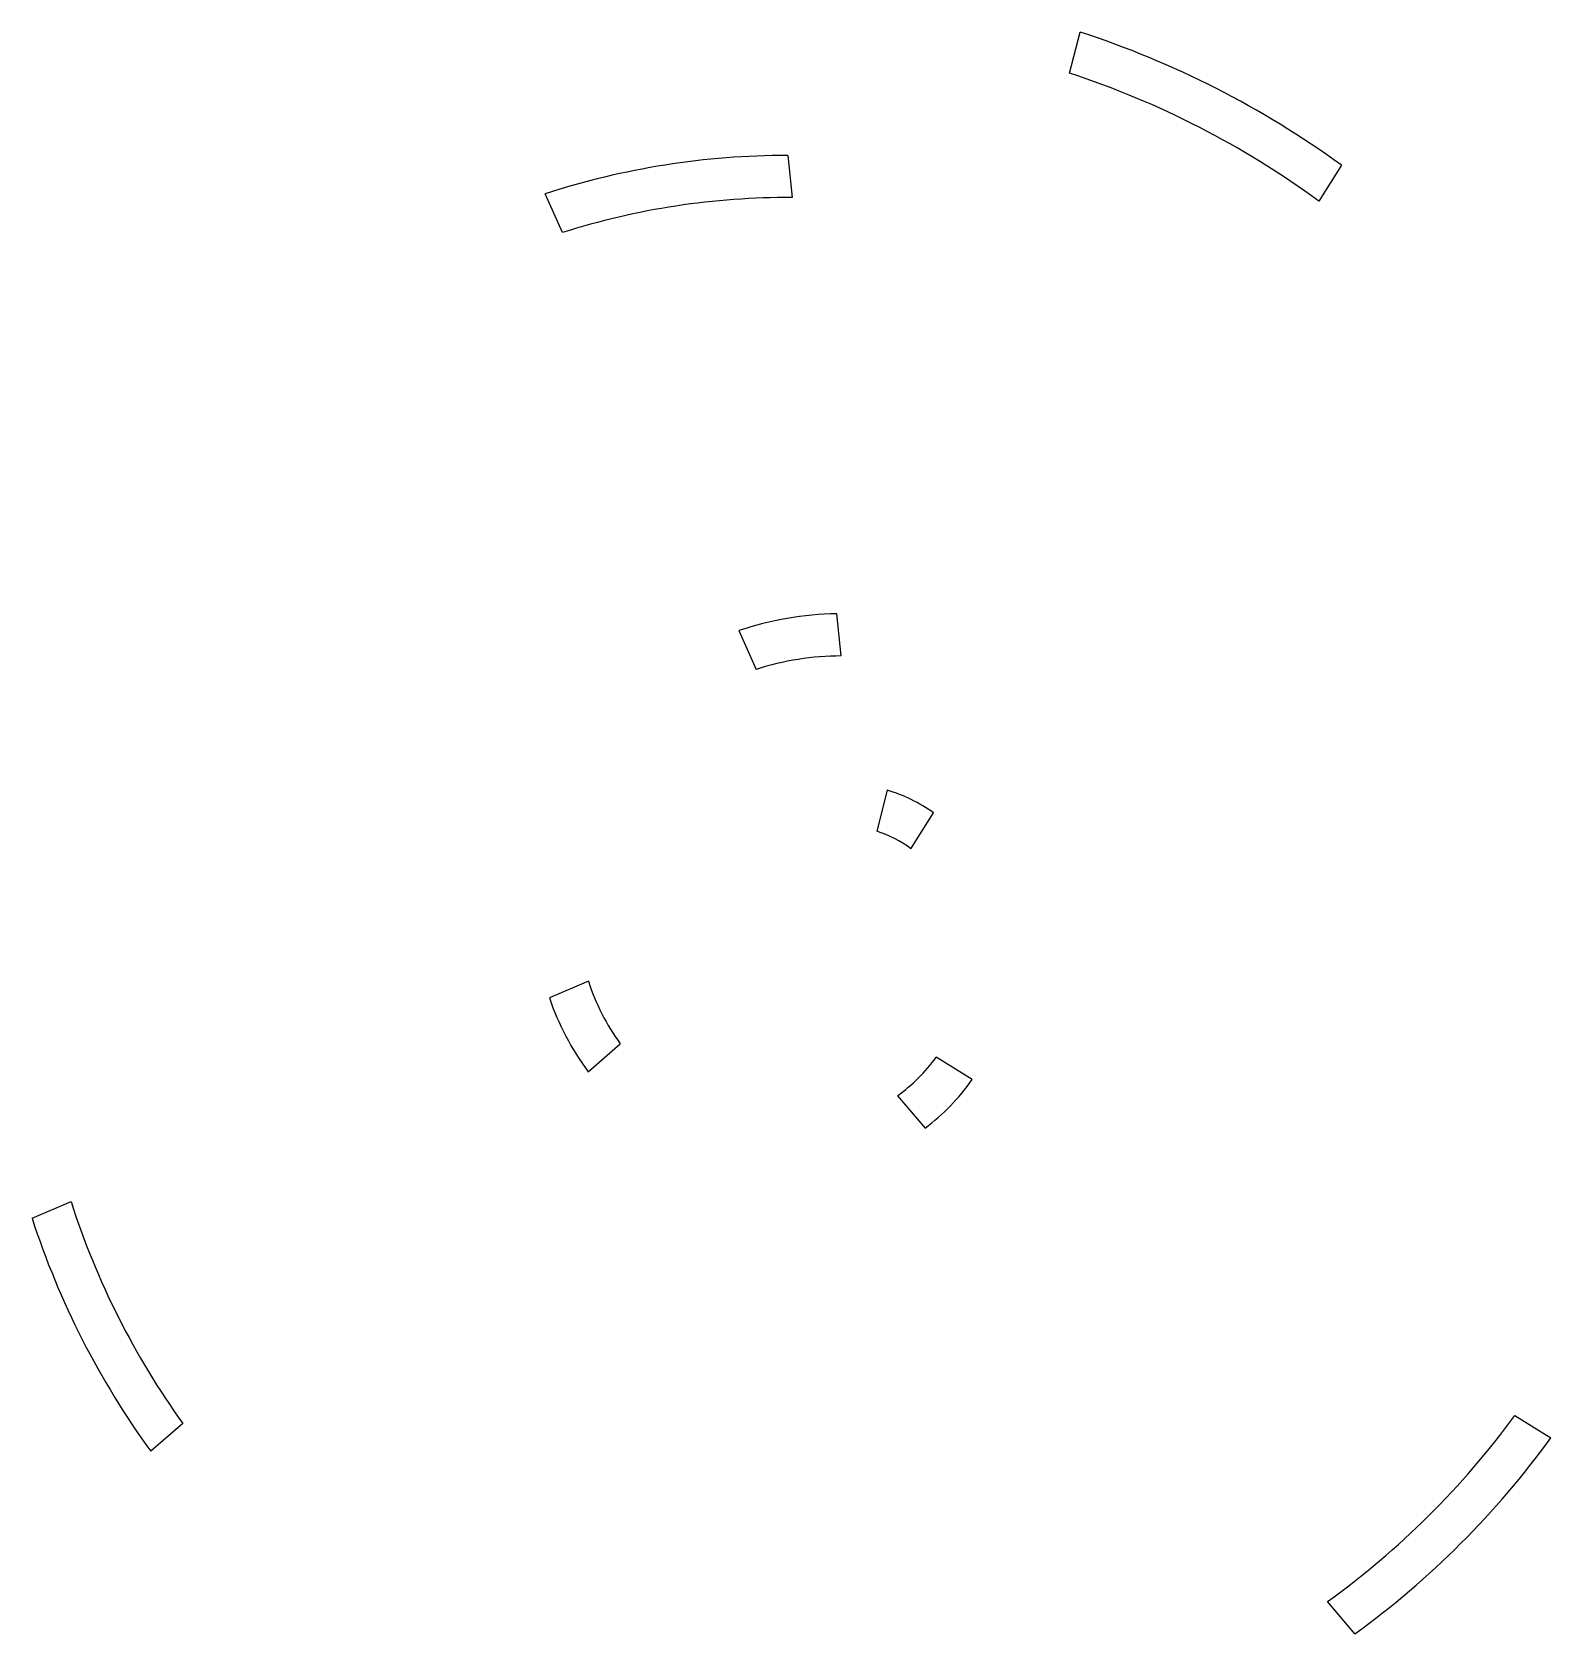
# Model space of a CAD drawing. Header units: metres. Extents: x -3689 to 3472, y -3291 to 4262.
import ezdxf

# ---------------------------------------------------------------- set-up
doc = ezdxf.new("R2010")
doc.units = ezdxf.units.M

msp = doc.modelspace()

# ---------------------------------------------------------------- linework, layer by layer
at = {"layer": 'PARAMETRIX'}
for p, q in [((1202.6226, 4067.8881), (1251.9408, 4261.7121)), ((-126.275, 3680), (-104.994, 3481.1354)), ((2484.0965, 3633.8974), (2377.5281, 3464.6544)), ((-1188.5799, 3316.0715), (-1269.6379, 3498.9091)), ((126.275, 1320), (104.994, 1518.8646)), ((-356.5051, 1439.2111), (-275.4471, 1256.3735)), ((342.4623, 687.3945), (293.1442, 493.5705)), ((454.8298, 411.1876), (561.3982, 580.4305)), ((-1066.1622, -213.6437), (-1250.1515, -292.0524)), ((-1066.6722, -640.2001), (-915.6003, -509.138)), ((743.0579, -677.6353), (572.991, -572.3868)), ((391.581, -753.7969), (521.0722, -906.2174)), ((-3689.1204, -1331.4413), (-3505.1311, -1253.0326)), ((3302.027, -2261.291), (3472.094, -2366.5394)), ((-2978.4128, -2298.7261), (-3129.4847, -2429.7882)), ((2547.3453, -3291.2881), (2417.8541, -3138.8675))]:
    msp.add_line(p, q, dxfattribs=at)
for centre, radius, start, end in [((-113.9144, 58.0423), 4420, 54, 72), ((-113.448, 58.8194), 4219.5585, 53.8188, 71.8264), ((-126.275, -20), 3700, 90, 108), ((-126.3732, -17.7269), 3498.9276, 89.6499, 107.6728), ((126.3946, 18.1215), 1500.8956, 90.817, 108.7682), ((126.275, 20), 1300, 90, 108), ((113.5926, -58.6036), 780.3169, 54.979, 72.9442), ((113.9144, -58.0423), 580, 54, 72), ((-58.0423, 113.9144), 1060, 198, 216), ((-56.8572, 114.4103), 1260.6202, 198.81, 216.7699), ((-90.4029, -90.4029), 820, 306, 324), ((-91.0052, -89.7223), 1020.4426, 306.8567, 324.8208), ((56.5572, -114.5032), 3739.2343, 197.727, 215.742), ((58.0423, -113.9144), 3940, 198, 216), ((91.1685, 89.5045), 3979.4286, 305.7803, 323.7907), ((90.4029, 90.4029), 4180, 306, 324)]:
    msp.add_arc(centre, radius, start, end, dxfattribs=at)

doc.saveas('drawing.dxf')
